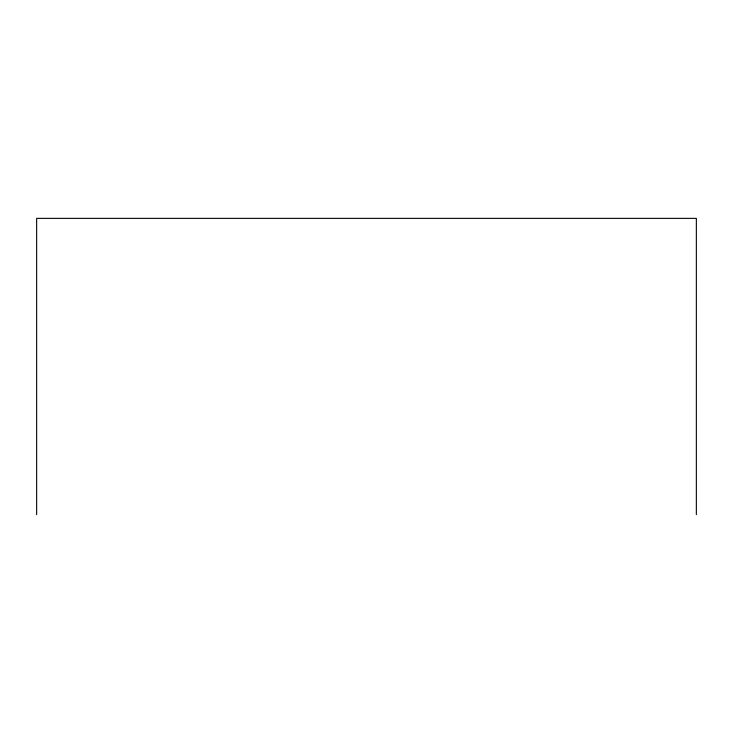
<?xml version="1.0" encoding="UTF-8"?>
<svg xmlns="http://www.w3.org/2000/svg" width="733" height="733" viewBox="0 0 733 733"><rect width="100%" height="100%" fill="white"/><g stroke="black" fill="none" stroke-linecap="round" stroke-linejoin="round"><path stroke-width="1.1" d="M696.35 514.63L696.35 218.37L36.65 218.37L36.65 514.63"/></g></svg>
